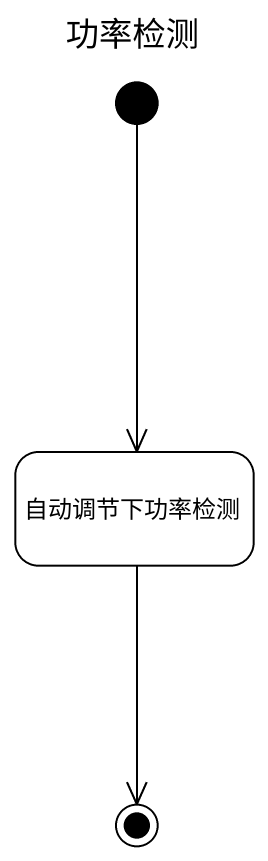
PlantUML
@startuml
title 功率检测
hide empty description
state 自动调节下功率检测
[*] --> 自动调节下功率检测
自动调节下功率检测 --> [*]
@enduml
